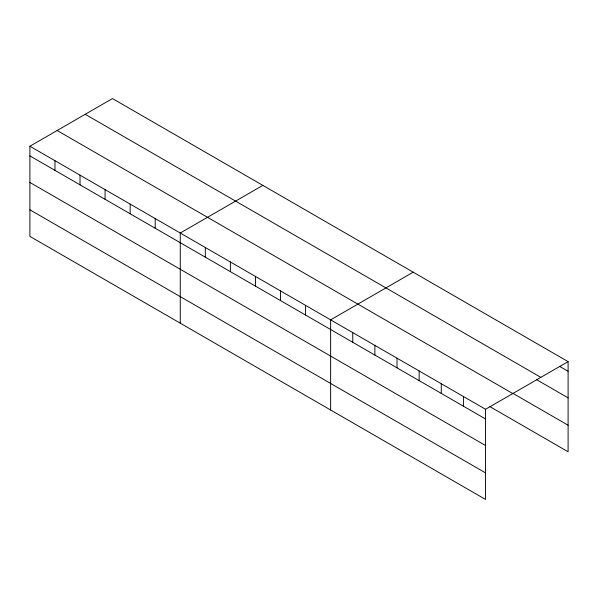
<?xml version="1.0" encoding="UTF-8"?>
<svg xmlns="http://www.w3.org/2000/svg" width="598" height="598" viewBox="0 0 598 598"><rect width="100%" height="100%" fill="white"/><g stroke="black" fill="none" stroke-linecap="round" stroke-linejoin="round"><path stroke-width="0.9" d="M485.539 445.517L485.539 409.286L29.9 146.226L29.9 236.374L485.539 499.442L485.539 445.517L29.9 182.457M489.852 406.595L568.1 451.774L568.1 361.626L112.461 98.558L29.9 146.226M262.821 185.373L180.26 233.033L180.26 323.189M413.181 272.18L330.627 319.848L330.627 409.996M485.539 409.286L568.1 361.626M559.407 366.275L568.1 371.298M85.215 114.293L540.854 377.353M536.481 379.603L568.1 397.857M512.77 393.275L568.1 425.215M57.146 130.499L512.785 393.559M29.9 155.899L485.539 418.959M29.9 209.816L485.539 472.883M463.413 396.511L463.413 406.184M441.279 383.737L441.279 393.409M419.146 370.954L419.146 380.627M397.02 358.18L397.02 367.852M374.886 345.405L374.886 355.077M352.753 332.623L352.753 342.295M305.563 305.376L305.563 315.049M280.507 290.912L280.507 300.585M255.443 276.44L255.443 286.113M230.38 261.976L230.38 271.649M205.323 247.505L205.323 257.177M155.203 218.569L155.203 228.242M130.14 204.097L130.14 213.77M105.084 189.633L105.084 199.306M80.02 175.162L80.02 184.834M54.964 160.698L54.964 170.37"/></g></svg>
